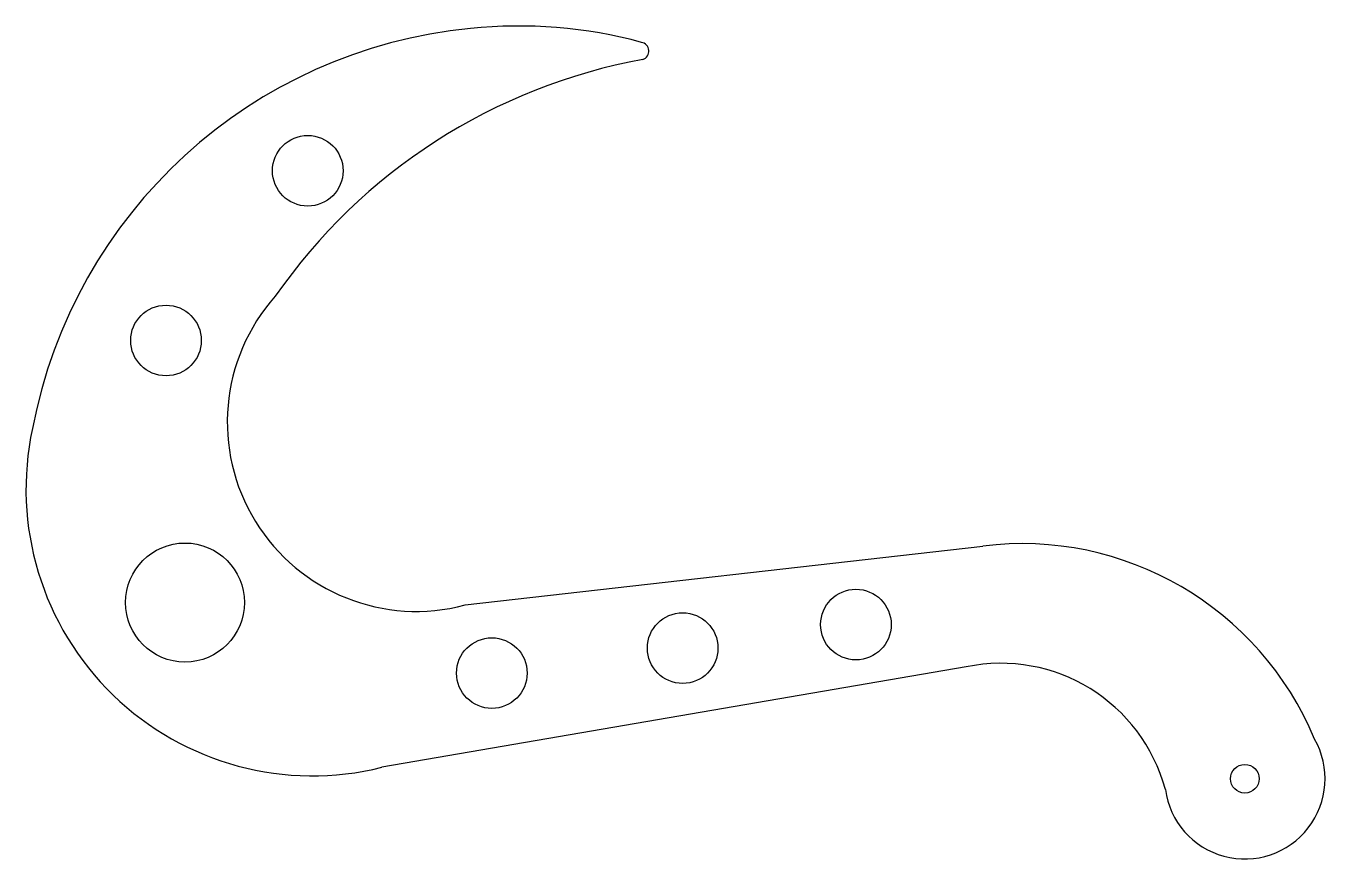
# Model space of a CAD drawing. Extents: x 0 to 227, y 0 to 145.
import ezdxf

# ---------------------------------------------------------------- set-up
doc = ezdxf.new("R2010")
doc.units = 0
doc.header["$MEASUREMENT"] = 0
doc.layers.add('Elements', color=7, linetype='Continuous')

msp = doc.modelspace()

# ---------------------------------------------------------------- linework, layer by layer
at = {"layer": 'Elements'}
for p, q in [((76.658882, 44.291622), (167.049301, 54.558681)), ((164.142456, 33.495621), (62.12542, 15.980086))]:
    msp.add_line(p, q, dxfattribs=at)
for centre, radius in [((49.190739, 120.034836), 6.161736), ((24.447435, 90.425468), 6.161736), ((27.758764, 44.712791), 10.385459), ((144.885315, 40.868374), 6.161736), ((114.64257, 36.767666), 6.161736), ((81.324295, 32.41066), 6.161736), ((212.777405, 13.977474), 2.5)]:
    msp.add_circle(centre, radius, dxfattribs=at)
for centre, radius, start, end in [((86.006638, 63.170696), 82.116737, 74.860016, 95.878471), ((85.92308, 58.946617), 86.311584, 95.53611, 169.235611), ((107.182724, 140.909515), 1.551549, 289.685242, 79.940186), ((125.632149, 41.068615), 100, 100.32711, 145.197418), ((68.14373, 76.174095), 33, 138.260544, 284.953491), ((49.998085, 64.487076), 50, 167.783829, 284.036896), ((173.892944, -0.296778), 55.280708, 22.530907, 97.111343), ((170.175186, 4.357349), 29.756222, 15.119911, 101.697144), ((212.777405, 13.977474), 14, 187.628586, 29.567627)]:
    msp.add_arc(centre, radius, start, end, dxfattribs=at)

doc.saveas('drawing.dxf')
